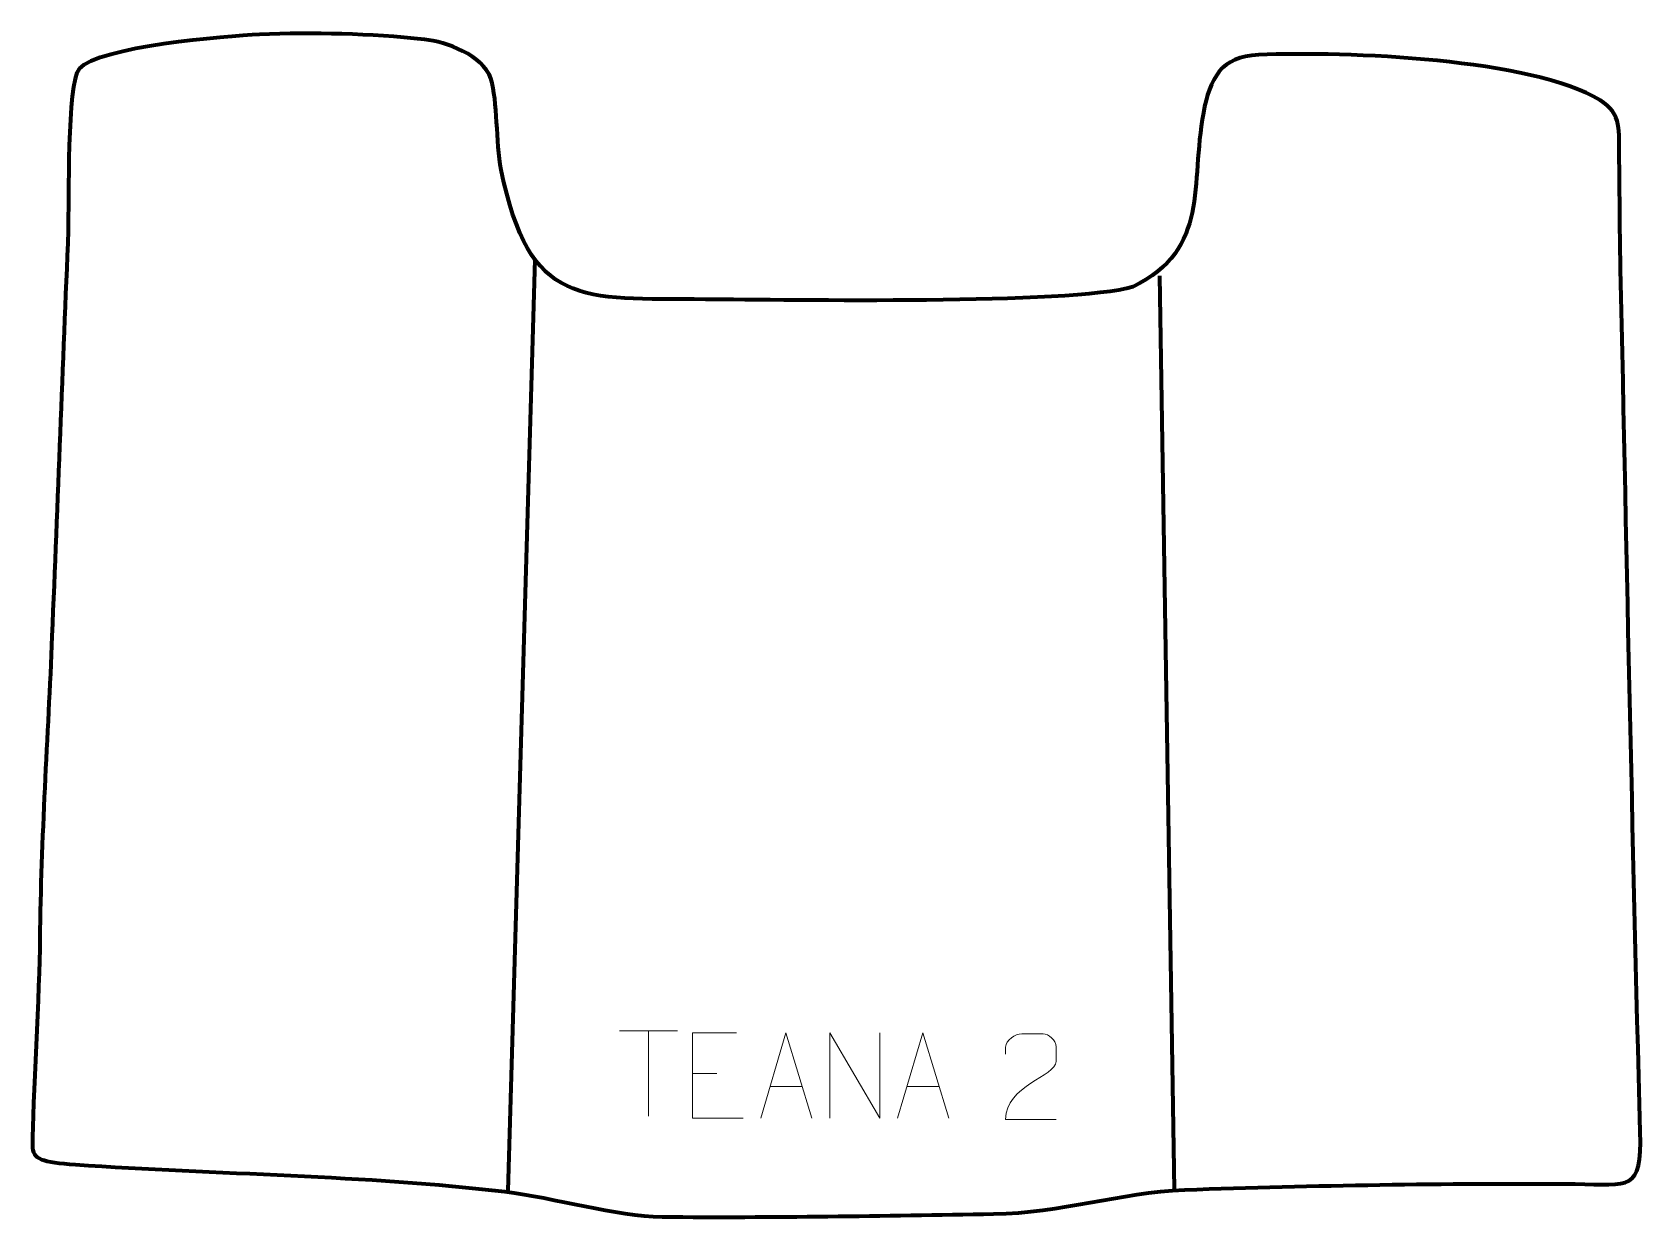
# Model space of a CAD drawing. Header units: millimetres. Extents: x -477 to -7, y 395 to 742.
import ezdxf

# ---------------------------------------------------------------- set-up
doc = ezdxf.new("R2010")
doc.units = ezdxf.units.MM
doc.header["$MEASUREMENT"] = 0
doc.layers.add('layer 2', color=7, linetype='Continuous')
doc.layers.add('layer 3', color=7, linetype='Continuous')

msp = doc.modelspace()

# ---------------------------------------------------------------- linework, layer by layer
at = {"layer": 'layer 2', "color": 142, "lineweight": 158}
for points in [[(-329.9553, 675.4334), (-329.9553, 675.4334), (-337.8726, 403.3835), (-337.8726, 403.3835)], [(-147.4386, 670.6133), (-147.4386, 670.6133), (-143.1928, 403.7282), (-143.1928, 403.7282)]]:
    msp.add_open_spline(points, degree=3, dxfattribs=at)
at = {"layer": 'layer 3', "color": 242, "lineweight": 158}
msp.add_open_spline([(-12.8988, 680.6014), (-11.0413, 593.8843), (-9.3361, 507.2978), (-7.0179, 420.5827), (-7.0179, 420.5827), (-6.5473, 402.9828), (-9.8894, 405.2309), (-26.0424, 405.3626), (-26.0424, 405.3626), (-63.8526, 405.6707), (-102.2715, 404.9716), (-140.0657, 403.684), (-140.0657, 403.684), (-159.2768, 402.8375), (-176.0806, 396.9251), (-195.9217, 396.6008), (-195.9217, 396.6008), (-227.9662, 396.0901), (-260.7577, 395.4891), (-292.7678, 395.7795), (-292.7678, 395.7795), (-306.3137, 395.9024), (-324.1266, 401.3967), (-338.7497, 403.1419), (-338.7497, 403.1419), (-379.2588, 407.9766), (-423.1785, 408.185), (-464.2144, 411.0644), (-464.2144, 411.0644), (-473.8847, 411.7429), (-476.8324, 412.5259), (-476.7855, 416.5953), (-476.7855, 416.5953), (-476.6471, 428.6075), (-474.72, 462.5863), (-474.5949, 476.8682), (-474.5949, 476.8682), (-474.3398, 505.9623), (-472.221, 536.2013), (-471.0535, 565.3807), (-471.0535, 565.3807), (-469.4728, 604.8864), (-467.8923, 644.3919), (-466.3117, 683.8976), (-466.3117, 683.8976), (-466.155, 691.5022), (-466.6878, 726.9389), (-463.1371, 731.0444), (-463.1371, 731.0444), (-457.4827, 737.5821), (-420.244, 740.6399), (-410.4448, 741.1071), (-410.4448, 741.1071), (-394.6024, 741.7818), (-378.0177, 741.3722), (-362.2443, 739.6592), (-362.2443, 739.6592), (-355.7282, 738.9294), (-345.2994, 735.2039), (-342.7938, 728.2261), (-342.7938, 728.2261), (-340.8229, 721.468), (-341.3144, 709.894), (-339.8361, 701.5743), (-339.8361, 701.5743), (-331.4311, 661.3648), (-316.7804, 663.9444), (-280.0661, 663.7519), (-280.0661, 663.7519), (-256.2332, 663.612), (-173.3164, 662.1453), (-155.2308, 667.3704), (-155.2308, 667.3704), (-132.5902, 678.4985), (-138.6015, 697.154), (-134.6545, 718.2023), (-134.6545, 718.2023), (-132.7631, 728.2883), (-129.4778, 734.7283), (-118.5478, 735.1768), (-118.5478, 735.1768), (-92.7139, 736.2366), (-38.5307, 734.0442), (-18.7561, 721.9145), (-18.7561, 721.9145), (-12.1626, 717.8702), (-13.2713, 712.8085), (-13.1477, 705.4391), (-13.1477, 705.4391), (-13.0087, 697.1497), (-13.0021, 688.8832), (-12.8988, 680.6014)], degree=3, knots=[0, 0, 0, 0, 0.04166667, 0.04166667, 0.04166667, 0.04166667, 0.08333333, 0.08333333, 0.08333333, 0.08333333, 0.125, 0.125, 0.125, 0.125, 0.16666667, 0.16666667, 0.16666667, 0.16666667, 0.20833333, 0.20833333, 0.20833333, 0.20833333, 0.25, 0.25, 0.25, 0.25, 0.29166667, 0.29166667, 0.29166667, 0.29166667, 0.33333333, 0.33333333, 0.33333333, 0.33333333, 0.375, 0.375, 0.375, 0.375, 0.41666667, 0.41666667, 0.41666667, 0.41666667, 0.45833333, 0.45833333, 0.45833333, 0.45833333, 0.5, 0.5, 0.5, 0.5, 0.54166667, 0.54166667, 0.54166667, 0.54166667, 0.58333333, 0.58333333, 0.58333333, 0.58333333, 0.625, 0.625, 0.625, 0.625, 0.66666667, 0.66666667, 0.66666667, 0.66666667, 0.70833333, 0.70833333, 0.70833333, 0.70833333, 0.75, 0.75, 0.75, 0.75, 0.79166667, 0.79166667, 0.79166667, 0.79166667, 0.83333333, 0.83333333, 0.83333333, 0.83333333, 0.875, 0.875, 0.875, 0.875, 0.91666667, 0.91666667, 0.91666667, 0.91666667, 1, 1, 1, 1], dxfattribs=at)
at = {"layer": 'layer 3', "color": 250, "lineweight": 9}
for points in [[(-305.2615, 450.0799), (-305.2615, 450.0799), (-288.2743, 450.0799), (-288.2743, 450.0799)], [(-296.7677, 425.1499), (-296.7677, 425.1499), (-296.7677, 450.1034), (-296.7677, 450.1034)], [(-283.936, 437.6266), (-283.936, 437.6266), (-276.7679, 437.6266), (-276.7679, 437.6266)], [(-261.251, 433.8022), (-261.251, 433.8022), (-251.7553, 433.8022), (-251.7553, 433.8022)], [(-221.251, 433.8022), (-221.251, 433.8022), (-211.7553, 433.8022), (-211.7553, 433.8022)]]:
    msp.add_open_spline(points, degree=3, dxfattribs=at)
for points, knots in [([(-271.0621, 449.5063), (-271.0621, 449.5063), (-283.936, 449.5063), (-283.936, 449.5063), (-283.936, 449.5063), (-283.936, 449.5063), (-283.936, 424.5527), (-283.936, 424.5527), (-283.936, 424.5527), (-283.936, 424.5527), (-269.0702, 424.5527), (-269.0702, 424.5527)], [0, 0, 0, 0, 0.25, 0.25, 0.25, 0.25, 0.5, 0.5, 0.5, 0.5, 1, 1, 1, 1]), ([(-263.9736, 424.5528), (-263.9736, 424.5528), (-256.6026, 449.5063), (-256.6026, 449.5063), (-256.6026, 449.5063), (-256.6026, 449.5063), (-249.0327, 424.5528), (-249.0327, 424.5528)], [0, 0, 0, 0, 0.33333333, 0.33333333, 0.33333333, 0.33333333, 1, 1, 1, 1]), ([(-243.8305, 424.5528), (-243.8305, 424.5528), (-243.8305, 449.5063), (-243.8305, 449.5063), (-243.8305, 449.5063), (-243.8305, 449.5063), (-229.1757, 424.5528), (-229.1757, 424.5528), (-229.1757, 424.5528), (-229.1757, 424.5528), (-229.1757, 449.5063), (-229.1757, 449.5063)], [0, 0, 0, 0, 0.25, 0.25, 0.25, 0.25, 0.5, 0.5, 0.5, 0.5, 1, 1, 1, 1]), ([(-223.9736, 424.5528), (-223.9736, 424.5528), (-216.6026, 449.5063), (-216.6026, 449.5063), (-216.6026, 449.5063), (-216.6026, 449.5063), (-209.0327, 424.5528), (-209.0327, 424.5528)], [0, 0, 0, 0, 0.33333333, 0.33333333, 0.33333333, 0.33333333, 1, 1, 1, 1]), ([(-177.6909, 424.2288), (-182.6053, 424.2291), (-187.5197, 424.2291), (-192.4338, 424.2288), (-192.4338, 424.2288), (-192.4338, 434.1611), (-177.7828, 436.8023), (-177.6909, 441.1126), (-177.6909, 441.1126), (-177.6912, 442.5367), (-177.6912, 443.9604), (-177.6909, 445.3837), (-177.6909, 445.3837), (-177.7078, 447.4608), (-179.8306, 449.1856), (-181.5016, 449.2029), (-181.5016, 449.2029), (-183.5748, 449.2025), (-185.6477, 449.2025), (-187.7201, 449.2029), (-187.7201, 449.2029), (-189.5422, 449.2194), (-192.3669, 447.4273), (-192.4338, 445.3337), (-192.4338, 445.3337), (-192.4338, 445.3337), (-192.4338, 443.2789), (-192.4338, 443.2789)], [0, 0, 0, 0, 0.125, 0.125, 0.125, 0.125, 0.25, 0.25, 0.25, 0.25, 0.375, 0.375, 0.375, 0.375, 0.5, 0.5, 0.5, 0.5, 0.625, 0.625, 0.625, 0.625, 0.75, 0.75, 0.75, 0.75, 1, 1, 1, 1])]:
    msp.add_open_spline(points, degree=3, knots=knots, dxfattribs=at)

doc.saveas('drawing.dxf')
